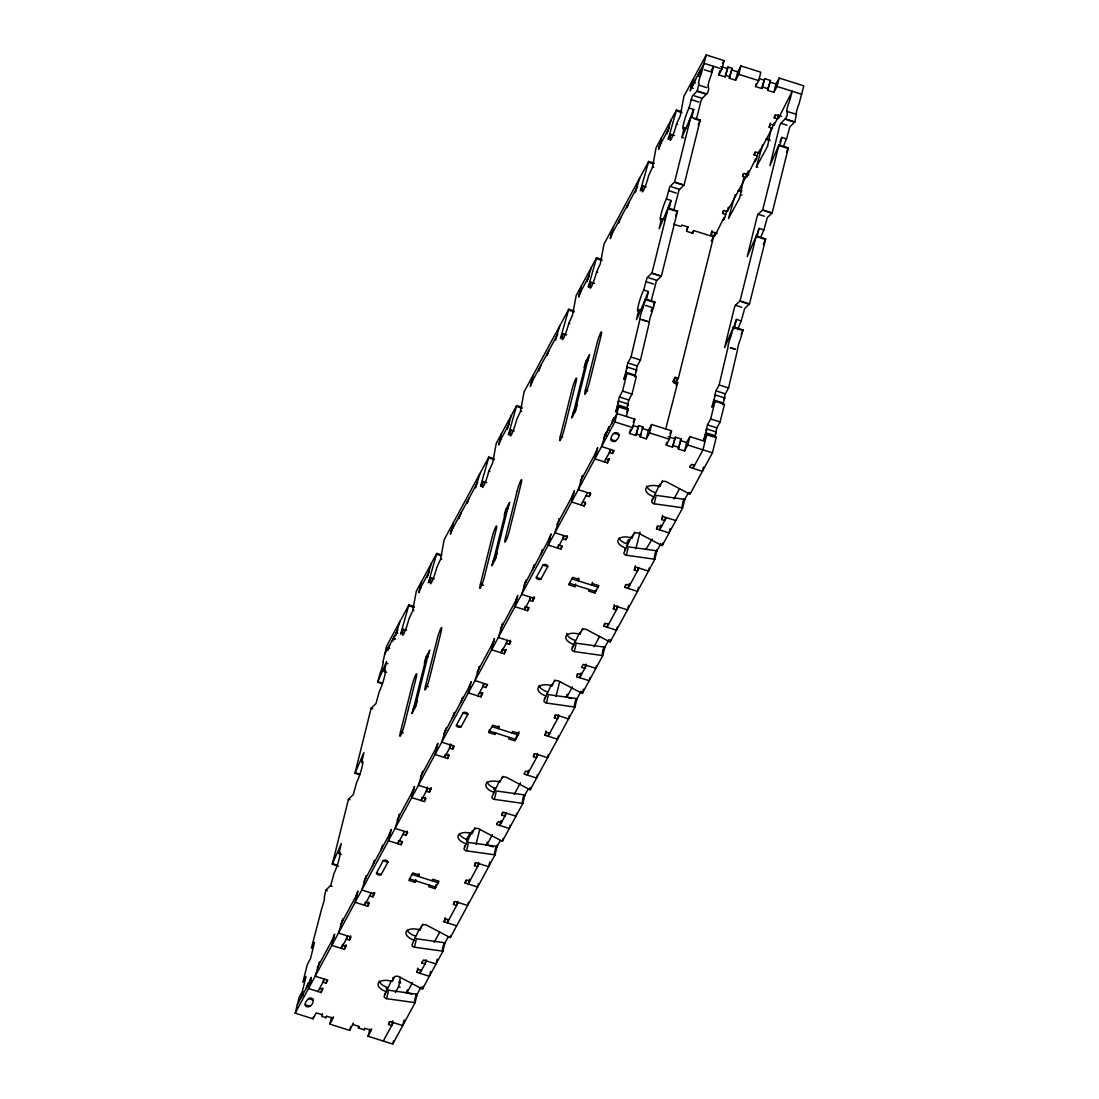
<?xml version="1.0" encoding="UTF-8"?>
<svg xmlns="http://www.w3.org/2000/svg" width="1099" height="1099" viewBox="0 0 1099 1099"><rect width="100%" height="100%" fill="white"/><g stroke="black" fill="none" stroke-linecap="round" stroke-linejoin="round"><path stroke-width="1.5" d="M406.479 630.318L403.333 629.315A11.622 1.278 -72.4 0 0 403.69 633.958A11.622 1.278 -72.4 0 0 408.924 618.971L412.674 610.797L416.342 591.138L436.756 553.401L441.949 555.05M434.297 578.857L431.151 577.854A11.622 1.278 -72.4 0 0 431.509 582.484A11.622 1.278 -72.4 0 0 436.756 567.51L440.507 559.336L444.175 539.678L488.849 457.06L494.042 458.695M514.222 431.055L511.076 430.052A11.622 1.278 -72.4 0 0 511.433 434.682A11.622 1.278 -72.4 0 0 516.667 419.708L520.418 411.521L524.086 391.876L568.76 309.245L573.953 310.893M646.226 186.899L643.08 185.91A11.622 1.278 -72.4 0 0 643.437 190.539A11.622 1.278 -72.4 0 0 648.685 175.552L652.435 167.378L656.103 147.719L676.503 109.982L681.696 111.631M735.162 194.921L728.458 218.591L739.723 197.765L743.735 178.038M771.251 128.253L767.555 146.304L756.291 167.13L762.527 145.041M673.769 210.143L679.045 190.058L684.059 185.003L700.242 120.011L690.804 117.03L681.833 137.705L684.141 127.621A11.622 1.278 -72.4 0 1 683.784 122.992A11.622 1.278 -72.4 0 1 689.032 108.018L692.274 96.066L697.288 91.025L698.882 83.455A6.635 0.728 -72.4 0 1 699.129 80.145A6.635 0.728 -72.4 0 1 701.505 72.891L706.259 54.95L724.09 60.596L722.002 69.003L718.801 74.911L725.093 76.903L727.991 67.025L732.236 68.372L729.338 78.249L735.629 80.241L738.83 74.334L740.918 65.926L760.81 72.218L758.708 80.625L755.508 86.546L761.813 88.538L764.698 78.647L770.468 80.474L767.569 90.365L773.875 92.357L777.062 86.436L779.164 78.043L803.809 85.846L799.055 103.787A6.635 0.728 -72.4 0 0 796.665 111.04A6.635 0.728 -72.4 0 0 796.418 114.351L794.824 121.907L789.81 126.962L786.568 138.9A11.622 1.278 -72.4 0 0 783.875 145.439M359.661 774.74L354.95 773.243L371.132 708.251L375.954 703.621L379.389 691.257A11.622 1.278 -72.4 0 0 384.623 676.27A11.622 1.278 -72.4 0 0 384.265 671.64L386.587 661.571L377.603 682.245L382.328 683.729M333.395 1016.822L333.052 1018.224L326.76 1016.232L325.963 1017.701L321.719 1016.355L322.515 1014.885L316.224 1012.893L313.023 1018.8L295.191 1013.154L299.148 997.288L302.349 991.367L306.072 976.393L302.884 982.3L307.294 964.592L310.481 958.685L314.561 942.338L311.36 948.258L322.199 906.799A6.635 0.728 -72.4 0 0 324.15 900.315A6.635 0.728 -72.4 0 0 324.205 897.814L325.812 890.245L330.813 885.19L334.055 873.252A11.622 1.278 -72.4 0 0 339.303 858.278A11.622 1.278 -72.4 0 0 338.945 853.635L341.267 843.565L332.283 864.24L338.574 866.232M332.283 864.24L348.465 799.248L353.287 794.618L356.722 782.254A11.622 1.278 -72.4 0 0 361.969 767.281A11.622 1.278 -72.4 0 0 361.612 762.637L363.92 752.568L354.95 773.243M377.603 682.245L380.268 672.712A6.635 0.728 -72.4 0 0 382.658 665.458A6.635 0.728 -72.4 0 0 382.905 662.148L386.587 646.171L408.924 604.862L414.117 606.511M301.016 997.851L303.31 992.095L302.61 994.897M389.829 644.728L387.535 650.484L388.235 647.682L389.802 648.176M305.948 988.743L308.242 982.987L307.541 985.789M394.733 639.068L393.154 638.56L392.453 641.363L394.761 635.607M309.011 983.069L311.305 977.313L308.517 988.523L321.1 992.507L323.051 988.152M399.912 621.539L395.516 635.703L396.217 632.9L397.797 633.395M318.861 964.84L319.562 962.037L315.179 976.2L327.763 980.184L326.156 983.152L323.01 982.149L323.367 980.748M332.324 939.961L334.618 934.205L331.829 945.415L344.413 949.399L346.364 945.044M421.563 581.508L418.76 592.718L421.068 586.962M313.023 1018.8L313.545 1016.699M321.1 992.507L322.144 988.303M326.156 983.152L326.856 980.349M427.854 574.392L427.154 577.195L431.55 563.031M342.174 921.731L342.874 918.929L338.478 933.092L351.076 937.076L349.468 940.043L346.322 939.041L347.023 936.238M321.719 1016.355L322.419 1013.566M342.064 945.195L341.267 948.396L347.93 936.087M343.204 944.041L342.861 945.442L346.006 946.445M355.623 896.853L357.931 891.097L355.128 902.306L367.725 906.29L369.319 903.337L366.173 902.334M325.963 1017.701L326.307 1016.3M344.413 949.399L345.457 945.195M400.476 732.058L412.111 685.364A8.297 0.907 -72.4 0 1 415.848 674.662A8.297 0.907 -72.4 0 1 416.109 677.973L404.473 724.667A8.297 0.907 -72.4 0 1 400.737 735.368A8.297 0.907 -72.4 0 1 400.476 732.058L403.306 732.951M453.186 523L450.398 534.21L452.692 528.454M349.468 940.043L350.512 935.84M365.486 878.623L366.187 875.821L361.791 889.984L374.374 893.968L374.732 892.567M353.274 1023.114L349.729 1030.436L329.851 1024.131L331.555 1017.303M372.273 866.067L374.58 860.297L373.88 863.1M459.492 515.884L458.791 518.687L461.085 512.931M365.376 902.087L364.566 905.288L371.228 892.979M412.633 712.083L426.591 656.062M415.037 707.66L428.981 651.625M380.542 850.791L382.837 845.035L382.136 847.837M467.748 500.608L467.048 503.411L469.342 497.655M367.725 906.29L368.769 902.087M369.635 895.932L372.781 896.921L373.825 892.718M425.519 685.749L437.155 639.055A8.297 0.907 -72.4 0 1 440.891 628.353A8.297 0.907 -72.4 0 1 441.139 631.664L429.517 678.358A8.297 0.907 -72.4 0 1 425.78 689.046A8.297 0.907 -72.4 0 1 425.519 685.749L428.349 686.641M388.922 835.267L391.217 829.511L388.428 840.721L401.025 844.705L402.619 841.752L399.473 840.749M476.142 485.099L475.441 487.901L479.837 473.738M398.786 817.038L399.487 814.235L395.091 828.399L407.674 832.383L406.081 835.336L402.935 834.347M349.729 1030.436L350.732 1026.397M398.676 840.501L397.865 843.702L404.528 831.394M501.474 433.707L498.685 444.903L500.979 439.147M412.235 792.159L414.529 786.403L411.74 797.599L424.324 801.597L425.931 798.63L422.785 797.64M401.025 844.705L401.712 841.903M406.081 835.336L407.125 831.132M507.779 426.591L507.079 429.393L511.461 415.23M371.627 1028.925L371.283 1030.326L364.992 1028.334L364.195 1029.818L358.425 1027.991L358.769 1026.59M422.098 773.93L422.785 771.127L418.403 785.29L430.987 789.274L431.33 787.873M421.975 797.393L421.178 800.594L427.841 788.271M364.195 1029.818L364.538 1028.417M435.547 749.051L437.842 743.295L435.053 754.491L447.636 758.489L449.23 755.521L446.084 754.532M427.291 787.035L426.247 791.239L429.393 792.228L430.987 789.274M424.324 801.597L425.368 797.393M480.4 584.256L492.022 537.562A8.297 0.907 -72.4 0 1 495.773 526.861A8.297 0.907 -72.4 0 1 496.02 530.171L484.398 576.865A8.297 0.907 -72.4 0 1 480.648 587.553A8.297 0.907 -72.4 0 1 480.4 584.256L483.546 585.245M386.244 988.399A3.324 1.635 14 0 0 388.661 990.254L416.233 994.114A3.338 1.649 14 0 1 417.167 994.334L415.065 1002.741L392.741 1044.05L368.083 1036.247L369.841 1029.186M429.393 792.228L430.437 788.024M533.111 375.199L530.322 386.395L532.617 380.639M445.397 730.821L446.098 728.019L441.716 742.182L454.299 746.166L452.706 749.12L449.546 748.131L450.604 743.927M452.197 718.251L454.491 712.495L453.791 715.298M539.403 368.083L538.716 370.885L541.01 365.129M384.568 994.787L384.911 993.386M492.558 564.282L506.502 508.26M445.287 754.285L444.491 757.486L451.153 745.163M415.065 1002.741A3.338 1.649 14 0 0 414.144 1002.522L386.573 998.661A3.324 1.635 14 0 1 384.224 996.189L391.395 980.651M494.948 559.844L508.906 503.823M418.98 873.623L418.293 876.425L419.09 874.955L412.798 872.963L408.801 880.34L415.092 882.346L415.793 879.543M386.573 998.661L388.304 991.655M460.454 702.975L462.748 697.219L462.047 700.022M547.659 352.806L546.972 355.609L549.266 349.853M386.614 991.751A11.622 5.742 14 0 1 378.399 983.083A11.622 5.742 14 0 1 392.206 981.407L393.263 977.203M447.636 758.489L448.68 754.285M452.706 749.12L453.392 746.317M468.847 687.466L471.141 681.71L468.353 692.906L480.936 696.89L482.887 692.535M556.053 337.283L555.366 340.086L559.748 325.922M392.865 1020.82L391.684 1025.546L388.538 1024.543L389.238 1021.74M400.75 982.959L399.184 982.465L400.462 977.327M395.393 992.507L398.58 986.586L399.981 980.981L399.184 982.465M478.697 669.236L479.398 666.434L475.015 680.597L487.599 684.581L485.992 687.534L482.846 686.545L483.546 683.743M414.9 938.01A3.324 1.635 14 0 0 416.48 938.793L444.051 942.654A3.338 1.649 14 0 1 444.985 942.873L442.897 951.281A3.338 1.649 14 0 0 441.963 951.047L414.392 947.201A3.324 1.635 14 0 1 412.043 944.728L419.214 929.191M414.392 947.201L416.136 940.194M414.447 940.291A11.622 5.742 14 0 1 406.232 931.622A11.622 5.742 14 0 1 420.038 929.946L420.738 927.144M492.16 644.357L494.454 638.588L491.665 649.797L504.249 653.781L506.199 649.427M581.398 285.891L578.596 297.101L580.904 291.345M392.741 1044.05L393.524 1040.877M420.038 929.946L422.785 924.108M411.685 994.238L406.96 992.754L407.66 989.952L406.067 992.905M480.936 696.89L481.98 692.7M429.53 885.176L428.72 886.659L435.012 888.651L436.069 884.448M587.69 278.775L586.99 281.578L591.386 267.414M485.992 687.534L486.692 684.732M502.009 626.128L502.71 623.325L498.314 637.489L510.911 641.473L509.304 644.426L506.158 643.423L506.859 640.621M404.116 1019.968L402.729 1025.573L390.145 1021.589L388.538 1024.543M430.561 971.502L429.366 976.31L416.782 972.313L417.826 968.123M426.027 959.757L424.983 963.96L421.837 962.958L422.195 961.556M420.725 970.115L419.928 973.316L426.591 960.993M501.9 649.591L501.103 652.792L507.765 640.47M414.488 1001.12L416.233 994.114M503.054 648.437L502.696 649.839L505.842 650.828M515.458 601.235L517.766 595.479L514.964 606.689L527.561 610.673L529.155 607.72L526.009 606.717M504.249 653.781L505.293 649.578M392.206 981.407L394.61 976.97A3.324 1.635 14 0 1 398.552 976.489L421.618 988.674A3.324 1.635 14 0 0 422.497 989.018L423.184 986.215M560.311 436.44L571.947 389.747A8.297 0.907 -72.4 0 1 575.684 379.059A8.297 0.907 -72.4 0 1 575.945 382.37L564.309 429.05A8.297 0.907 -72.4 0 1 560.572 439.751A8.297 0.907 -72.4 0 1 560.311 436.44L562.674 437.196M613.022 227.397L610.233 238.593L612.528 232.837M509.304 644.426L510.348 640.222M525.322 583.006L526.023 580.217L521.627 594.367L534.21 598.364L534.567 596.963M495.814 733.06L495.003 734.53L488.712 732.538L489.412 729.736M456.676 925.811L444.078 921.814L445.136 917.624M532.108 570.45L534.416 564.694L533.716 567.496M619.328 220.281L618.627 223.07L620.921 217.314M464.492 846.972L464.836 845.571M437.223 959.18L436.028 963.988L423.445 960.004L421.837 962.958M525.212 606.483L524.415 609.684L531.064 597.361M572.469 416.48L586.426 360.445M466.58 841.312A3.324 1.635 14 0 0 468.572 842.452L496.144 846.312A3.338 1.649 14 0 1 497.078 846.532L494.99 854.94A3.338 1.649 14 0 0 494.055 854.706L466.484 850.86A3.324 1.635 14 0 1 464.135 848.373L472.433 830.775M448.021 919.616L447.224 922.817L458.214 902.499M574.873 412.043L588.83 356.021M466.484 850.86L468.229 843.853M540.378 555.174L542.672 549.418L541.972 552.22M627.584 205.005L626.883 207.807L629.178 202.051M442.306 949.646L444.051 942.654M457.665 901.249L456.621 905.452L453.475 904.45L454.175 901.647M529.993 598.213L529.471 600.315L532.617 601.318L534.21 598.364M466.539 843.95A11.622 5.742 14 0 1 458.324 835.281A11.622 5.742 14 0 1 472.13 833.591L472.831 830.803M498.905 725.821L498.204 728.623L499.001 727.14L492.709 725.148L488.712 732.538M527.561 610.673L528.248 607.871M472.13 833.591L474.878 827.767M532.617 601.318L533.661 597.114M585.355 390.131L596.991 343.438A8.297 0.907 -72.4 0 1 600.727 332.736A8.297 0.907 -72.4 0 1 600.974 336.047L589.352 382.74A8.297 0.907 -72.4 0 1 585.616 393.442A8.297 0.907 -72.4 0 1 585.355 390.131L587.718 390.873M548.758 539.65L551.066 533.894L548.264 545.104L560.861 549.088L562.454 546.134L559.309 545.131M635.978 189.481L635.277 192.284L639.673 178.12M422.428 925.509A3.324 1.635 14 0 1 426.385 925.028L449.45 937.213A3.324 1.635 14 0 0 450.315 937.557L450.837 935.455M478.45 883.802L477.653 887.003L465.056 883.019L465.756 880.217M476.046 844.348L479.768 829.374M469.41 879.214L468.215 884.022L479.191 863.69M558.622 521.421L559.322 518.632L554.926 532.781L567.51 536.779L565.916 539.733L562.77 538.73L563.471 535.927M478.642 862.454L477.598 866.644L474.452 865.655L475.153 862.852M493.987 789.123A3.324 1.635 14 0 0 496.405 790.992L523.976 794.838A3.338 1.649 14 0 1 524.91 795.072L522.822 803.465A3.338 1.649 14 0 0 521.888 803.245L494.316 799.385A3.324 1.635 14 0 1 491.967 796.912L499.509 780.688M468.449 902.279L467.652 905.48L455.068 901.496L453.475 904.45M494.316 799.385L496.061 792.393M558.512 544.898L557.715 548.099L564.364 535.776M572.071 496.542L574.365 490.786L571.576 501.996L584.16 505.98L585.767 503.026L582.621 502.023M661.31 138.089L658.521 149.299L660.815 143.543M494.358 792.475A11.622 5.742 14 0 1 486.143 783.821A11.622 5.742 14 0 1 499.949 782.131L502.696 776.306M493.176 846.931L486.884 844.939L487.585 842.136L485.978 845.104M560.861 549.088L561.548 546.285M516.118 737.759L517.313 732.964M565.916 539.733L566.96 535.529M667.615 130.973L666.914 133.776L671.297 119.612M581.934 478.312L582.621 475.51L578.239 489.673L590.822 493.657L589.229 496.624L586.083 495.622M518.907 731.728L518.11 734.929L491.885 726.618M510.073 825.294L509.277 828.495L496.693 824.511L497.05 823.11M489.838 861.877L488.643 866.685L476.046 862.701L474.452 865.655M505.609 813.342L504.908 816.145L501.762 815.156L502.449 812.353M501.034 820.706L499.839 825.514L506.502 813.191M501.79 821.159L501.446 822.56L498.3 821.557L496.693 824.511M494.399 853.305L496.144 846.312M497.023 845.131L496.322 847.933L500.279 840.611M595.383 453.434L597.677 447.678L594.889 458.887L607.472 462.871L609.423 458.517M584.16 505.98L585.217 501.776M474.521 829.168A3.324 1.635 14 0 1 478.477 828.687L501.542 840.859A3.324 1.635 14 0 0 502.408 841.216L503.108 838.413M606.813 435.699L605.233 435.204L605.934 432.402L601.551 446.565L614.135 450.549L612.541 453.516L609.396 452.513L610.082 449.711M692.947 79.581L690.158 90.791L692.452 85.035M589.229 496.624L590.273 492.421M606.703 432.498L608.997 426.742L608.297 429.544M695.516 79.362L693.222 85.118L693.922 82.329L695.488 82.823M651.116 301.153L656.391 281.056L661.392 276L677.575 211.008L668.137 208.027L651.954 273.019L647.132 277.635L643.698 290.012A11.622 1.278 -72.4 0 0 638.464 304.986A11.622 1.278 -72.4 0 0 638.821 309.616L636.5 319.699L645.484 299.024L654.922 302.005L652.257 311.553A6.635 0.728 -72.4 0 0 650.1 317.927A6.635 0.728 -72.4 0 0 649.399 322.103L640.47 360.019L637.269 365.94L635.881 371.544L636.678 370.061L627.241 367.066L626.444 368.55L627.831 362.945L631.032 357.038L639.961 319.108A6.635 0.728 -72.4 0 1 640.662 314.932A6.635 0.728 -72.4 0 1 642.819 308.558L645.484 299.024M690.804 117.03L674.621 182.022L669.799 186.638L666.365 199.015A11.622 1.278 -72.4 0 0 661.131 213.989A11.622 1.278 -72.4 0 0 661.474 218.619L659.166 228.702L668.137 208.027M611.635 423.376L613.929 417.62L615.509 418.128M699.72 76.504L698.153 76.01L698.84 73.207M613.228 420.422L613.929 417.62M698.153 76.01L700.448 70.254M617.02 406.369L626.457 409.364L628.202 404.102L618.764 401.108L615.619 411.974L618.819 406.053L628.257 409.048L626.403 416.521M628.202 404.102L627.405 405.586L628.793 399.981L631.994 394.06L636.403 376.366L626.966 373.372L622.556 391.079L619.355 396.986L617.954 402.591L618.764 401.108M544.403 699.17L544.747 697.769M626.966 373.372L623.765 379.292L627.241 367.066M516.64 813.384L515.939 816.186L503.356 812.202L501.762 815.156M546.904 693.854A3.324 1.635 14 0 0 548.497 694.637L576.068 698.497A3.338 1.649 14 0 1 577.002 698.717L574.914 707.124A3.338 1.649 14 0 0 573.98 706.904L546.409 703.044A3.324 1.635 14 0 1 544.06 700.571L551.231 685.034M528.344 770.207L527.149 775.015L538.139 754.683M295.191 1013.154L614.863 421.934L618.819 406.053M578.816 578.019L578.129 580.822L578.926 579.338L572.634 577.346L568.636 584.737L574.928 586.729L575.629 583.926M646.391 299.67L648.424 291.51L643.698 290.012M669.044 208.673L671.077 200.499L666.365 199.015M691.711 117.675L693.744 109.502L689.032 108.018M546.409 703.044L548.154 696.038M522.231 801.844L523.976 794.838M537.59 753.447L536.532 757.637L533.386 756.648L534.087 753.845M607.472 462.871L608.516 458.668M546.45 696.134A11.622 5.742 14 0 1 538.235 687.479A11.622 5.742 14 0 1 552.041 685.79L552.577 683.688M552.041 685.79L554.789 679.951M612.541 453.516L613.228 450.714M574.914 707.124L530.24 789.755A3.324 1.635 14 0 1 529.375 789.398L529.718 787.997M696.436 119.145L700.558 102.592C701.272 96.025 710.655 94.267 708.319 86.45A6.635 0.728 -72.4 0 1 708.567 83.126A6.635 0.728 -72.4 0 1 710.943 75.872L713.608 66.338L711.369 70.487M530.24 789.755L530.762 787.653M558.361 736L557.564 739.201L544.98 735.217L546.024 731.014M634.604 376.669L636.678 370.061M555.957 696.546L559.693 681.572M537.384 774.795L536.587 777.996L524.003 774.012L525.597 771.058L528.743 772.048M548.923 733.006L548.126 736.206L559.116 715.889M558.567 714.638L557.523 718.842L554.377 717.853L555.064 715.051M572.236 647.709L572.579 646.308M574.337 642.05A3.324 1.635 14 0 0 576.316 643.176L603.887 647.036A3.338 1.649 14 0 1 604.821 647.256L602.733 655.663A3.338 1.649 14 0 0 601.799 655.444L574.227 651.583A3.324 1.635 14 0 1 571.878 649.111L579.434 632.887M548.374 754.477L547.577 757.678L534.993 753.694L533.386 756.648M574.227 651.583L575.972 644.577M592.457 582.333L591.757 585.135L592.553 583.651L598.845 585.657L594.861 593.034L588.556 591.042L589.366 589.572M705.063 441.427L689.856 436.619L687.754 445.026L684.567 450.933L678.275 448.942L681.16 439.051L675.39 437.223L672.506 447.114L666.214 445.122L669.401 439.202L671.503 430.808L651.625 424.502L649.523 432.91L646.322 438.817L640.03 436.825L642.929 426.948L638.684 425.601L635.799 435.479L629.507 433.487L630.551 429.297M718.801 74.911L719.859 70.707M574.282 644.673A11.622 5.742 14 0 1 566.067 636.019A11.622 5.742 14 0 1 579.874 634.329L580.396 632.227M579.874 634.329L582.621 628.491M629.507 433.487L632.694 427.58L634.796 419.172L616.965 413.526L603.639 438.158M571.521 698.634L566.809 697.137L567.496 694.334L565.903 697.288M594.861 593.034L595.548 590.245M635.799 435.479L638.684 425.601M687.837 226.545L686.641 231.34L692.933 233.331L693.62 230.529L713.553 236.848L678.317 378.317L675.926 382.754L672.78 381.751L675.171 377.328L678.317 378.317M725.093 76.903L727.991 67.025M589.998 677.492L589.201 680.693L576.618 676.709L577.318 673.907M569.351 715.683L568.554 718.883L555.97 714.886L554.377 717.853M580.959 672.904L579.764 677.698L586.426 665.39M640.03 436.825L640.731 434.023M729.338 78.249L731.082 71.243M574.324 705.503L576.068 698.497M585.863 664.139L584.819 668.343L581.673 667.34L583.281 664.387L595.864 668.371L596.565 665.582M602.733 655.663L582.333 693.4A3.324 1.635 14 0 1 581.467 693.057L581.811 691.656M582.333 693.4L582.676 691.999M583.019 690.612L583.377 689.21M646.322 438.817L648.424 430.423L651.625 424.502M735.629 80.241L737.731 71.833L740.918 65.926M617.308 626.993L616.512 630.194L603.914 626.21L604.615 623.408M624.672 549.967L625.015 548.566M626.43 545.695A3.324 1.635 14 0 0 628.408 546.835L655.979 550.695A3.338 1.649 14 0 1 656.914 550.915L654.825 559.322A3.338 1.649 14 0 0 653.891 559.103L626.32 555.242A3.324 1.635 14 0 1 623.971 552.77L631.527 536.546M607.871 623.998L607.06 627.199L618.05 606.882M626.32 555.242L628.065 548.236M617.501 605.631L616.457 609.835L613.311 608.846L614.355 604.642M602.142 654.042L603.887 647.036M626.375 548.332A11.622 5.742 14 0 1 618.16 539.678A11.622 5.742 14 0 1 631.966 537.988L632.667 535.186M631.966 537.988L634.714 532.15M675.171 377.328L673.783 382.919L676.929 383.922M714.79 233.057L714.089 235.859L710.943 234.87L711.987 230.666M582.278 629.892A3.324 1.635 14 0 1 586.22 629.411L609.286 641.596A3.324 1.635 14 0 0 610.151 641.94L610.673 639.838M638.533 587.196L637.489 591.399L624.905 587.416L625.592 584.613M675.926 382.754L676.75 379.43M635.881 548.744L640.016 532.095M665.609 429.366L677.726 382.438L676.132 385.406M715.779 232.507L714.982 235.708L724.076 217.382L723.376 220.185L724.983 217.231L726.576 210.829M629.246 583.596L628.051 588.405L639.027 568.087M725.67 214.429L722.524 213.44L723.224 210.637M638.134 568.238L637.434 571.04L634.288 570.038L635.332 565.834M652.147 499.908L652.504 498.506M666.214 445.122L666.901 442.32M755.508 86.546L756.208 83.744M654.647 494.591A3.324 1.635 14 0 0 656.24 495.374L683.812 499.234A3.338 1.649 14 0 1 684.746 499.454L682.658 507.862A3.338 1.649 14 0 0 681.723 507.642L654.152 503.782A3.324 1.635 14 0 1 651.803 501.309L659.345 485.085M628.546 605.673L627.488 609.876L614.904 605.879L613.311 608.846M654.152 503.782L655.897 496.775M722.524 213.44L724.131 210.472L727.277 211.475L728.321 207.271M654.193 496.872A11.622 5.742 14 0 1 645.978 488.203A11.622 5.742 14 0 1 659.798 486.527L660.485 483.725M659.798 486.527L662.532 480.689M672.506 447.114L675.39 437.223M761.813 88.538L764.698 78.647M746.771 173.147L745.726 177.351L742.581 176.362L743.267 173.56M670.17 528.688L669.112 532.891L656.529 528.907L657.229 526.105M678.275 448.942L681.16 439.051M767.569 90.365L770.468 80.474M649.275 567.867L648.479 571.068L635.881 567.084L634.288 570.038M748.213 170.798L746.619 177.2L755.714 158.874L755.013 161.677L756.607 158.723L758.2 152.321M665.444 517.739L664.744 520.541L661.598 519.539L662.642 515.335M660.87 525.102L659.675 529.897L666.337 517.588M661.625 525.542L661.282 526.943L658.136 525.94L656.529 528.907M757.307 155.921L754.161 154.932L754.862 152.129M654.235 557.701L655.979 550.695M656.158 552.316L656.859 549.514M684.567 450.933L686.655 442.526L689.856 436.619M754.161 154.932L755.755 151.978L758.901 152.967L759.601 150.165M773.875 92.357L775.963 83.95L779.164 78.043M634.37 533.551A3.324 1.635 14 0 1 638.313 533.07L661.378 545.255A3.324 1.635 14 0 0 662.244 545.599L662.944 542.796M773.339 124.008L772.295 128.212L769.149 127.209L770.193 123.006M778.408 114.653L777.35 118.843L774.204 117.854L774.905 115.052M769.149 127.209L770.742 124.256L773.888 125.259L774.589 122.456M703.47 467.102L702.412 471.306L689.829 467.322L690.186 465.921M779.054 115.491L778.257 118.692L792.269 91.258L789.618 100.792A6.635 0.728 -72.4 0 0 787.227 108.045A6.635 0.728 -72.4 0 0 786.98 111.356C789.219 119.09 779.947 120.945 779.218 127.511L769.932 165.606L778.903 144.931L788.34 147.925L772.157 212.918L767.336 217.533L763.901 229.911A11.622 1.278 -72.4 0 0 761.209 236.436M682.067 506.241L683.812 499.234M693.771 465.111L692.974 468.311L702.962 449.834L706.918 433.968L716.356 436.949L712.413 452.829L690.076 494.138A3.324 1.635 14 0 1 689.21 493.794L666.131 481.609A3.324 1.635 14 0 0 662.189 482.09M689.21 493.794L689.554 492.393M714.556 437.265L716.301 432.003L706.863 429.022L703.731 439.875L706.918 433.968M716.301 432.003L715.504 433.487L716.891 427.882L720.092 421.975L724.502 404.267L715.064 401.286L710.655 418.98L707.454 424.887L706.066 430.492L706.863 429.022M722.702 404.583L724.777 397.962L715.339 394.981L711.864 407.193L715.064 401.286M724.777 397.962L723.98 399.445L725.367 393.84L728.568 387.933L737.498 350.004A6.635 0.728 -72.4 0 1 738.198 345.828A6.635 0.728 -72.4 0 1 740.355 339.454L743.02 329.92L733.582 326.925L730.917 336.459A6.635 0.728 -72.4 0 0 728.761 342.847A6.635 0.728 -72.4 0 0 728.06 347.023L719.131 384.938L715.93 390.846L714.542 396.451L715.339 394.981M733.582 326.925L724.598 347.6L734.407 307.734L735.396 305.234L740.053 300.92L756.249 235.928L765.687 238.923L749.491 303.915L744.669 308.531L741.234 320.908A11.622 1.278 -72.4 0 0 737.8 329.673M756.249 235.928L747.265 256.603L757.074 216.737L758.049 214.236L762.72 209.923L778.903 144.931M734.242 328.574L736.522 319.411L741.234 320.908M756.895 237.576L759.189 228.413L763.901 229.911M779.754 145.81L781.842 137.416L786.568 138.9M408.924 604.862L400.613 634.109L403.333 629.315M436.756 553.401L428.431 582.649L431.151 577.854M488.849 457.06L480.524 486.308L483.244 481.513L486.788 482.64M521.86 407.234L516.667 405.6L508.356 434.833L511.076 430.052M568.76 309.245L560.449 338.492L563.169 333.711L566.699 334.824M601.785 259.433L596.592 257.784L588.267 287.031L590.987 282.251L594.532 283.363M654.345 163.243L648.685 161.443L640.36 190.69L643.08 185.91M676.503 109.982L668.192 139.23L670.912 134.435L674.456 135.562M698.195 124.791L700.242 120.011M675.528 215.789L677.575 211.008M650.993 311.209L652.559 307.5M653.617 305.027L654.922 302.005M786.513 152.17L788.34 147.925M763.324 244.404L765.687 238.923M741.193 334.165L743.02 329.92M516.667 405.6L496.267 443.337L492.599 462.995L488.849 471.169A11.622 1.278 -72.4 0 1 483.601 486.143A11.622 1.278 -72.4 0 1 483.244 481.513M596.592 257.784L576.178 295.535L572.51 315.179L568.76 323.367A11.622 1.278 -72.4 0 1 563.526 338.341A11.622 1.278 -72.4 0 1 563.169 333.711M648.685 161.443L604.01 244.06L600.342 263.719L596.592 271.906A11.622 1.278 -72.4 0 1 591.344 286.88A11.622 1.278 -72.4 0 1 590.987 282.251M706.259 54.95L683.935 96.259L680.254 115.917L676.503 124.091A11.622 1.278 -72.4 0 1 671.269 139.078A11.622 1.278 -72.4 0 1 670.912 134.435M384.499 654.578L397.824 629.947M419.461 589.916L429.448 571.439M451.098 531.408L477.735 482.131M499.386 442.1L509.373 423.637M531.009 383.606L557.66 334.33M579.297 294.298L589.284 275.822M610.934 235.79L637.571 186.528M659.221 146.497L669.209 128.02M690.859 87.989L704.171 63.357L722.002 69.003M722.496 63.55L724.09 60.596M732.236 68.372L731.439 69.841L737.731 71.833M425.189 661.667L424.393 663.137L425.794 657.545L429.791 650.155L427.593 657.229M505.114 513.865L504.317 515.335L505.705 509.73L509.702 502.339L507.504 509.428M585.025 366.049L584.228 367.533L585.63 361.928L589.627 354.537L587.429 361.612M414.035 706.492L411.837 713.567L415.834 706.176L417.222 700.571L416.425 702.055M493.946 558.677L491.761 565.765L495.745 558.374L497.146 552.77L496.35 554.253M573.87 410.875L571.672 417.95L575.67 410.573L577.071 404.968L576.261 406.438M686.559 230.034L688.153 227.067L681.861 225.075L681.064 226.559L673.495 224.155M692.027 233.496L693.62 230.529M710.943 234.87L712.537 231.903L717.262 233.4M742.581 176.362L744.174 173.408L748.886 174.892M774.204 117.854L775.812 114.9L780.524 116.398M297.293 1004.747L310.605 980.116M317.268 967.793L333.917 937.007M340.58 924.685L357.23 893.899M363.893 881.577L390.53 832.314M397.179 819.991L413.828 789.206M420.491 776.883L437.141 746.097M443.804 733.775L470.441 684.512M477.103 672.19L493.753 641.39M500.416 629.081L517.066 598.282M523.728 585.973L550.365 536.697M557.028 524.388L573.678 493.588M580.327 481.28L596.977 450.48M711.314 240.983L714.089 235.859M727.277 211.475L745.726 177.351M758.901 152.967L772.295 128.212M773.888 125.259L777.35 118.843M308.572 998.634C298.887 1007.604 312.597 1010.792 313.297 1000.131A2.486 1.236 14 0 0 311.525 998.277A2.486 1.236 14 0 0 308.572 998.634L313.297 1000.131M376.504 873.004L383.166 860.682A2.486 1.236 14 0 1 386.12 860.325A2.486 1.236 14 0 1 387.878 862.179L381.216 874.502A2.486 1.236 14 0 1 378.262 874.859A2.486 1.236 14 0 1 376.504 873.004L381.216 874.502M456.415 725.203L463.077 712.88A2.486 1.236 14 0 1 466.045 712.523A2.486 1.236 14 0 1 467.803 714.377L461.14 726.686A2.486 1.236 14 0 1 458.187 727.057A2.486 1.236 14 0 1 456.415 725.203L461.14 726.686M536.339 577.387L543.002 565.078A2.486 1.236 14 0 1 545.956 564.707A2.486 1.236 14 0 1 547.714 566.576L541.065 578.885A2.486 1.236 14 0 1 538.098 579.242A2.486 1.236 14 0 1 536.339 577.387L541.065 578.885M610.934 439.435C611.621 428.789 625.331 431.962 615.646 440.933A2.486 1.236 14 0 1 612.692 441.29A2.486 1.236 14 0 1 610.934 439.435L615.646 440.933M626.664 412.001L628.257 409.048M317.954 991.518L324.617 979.195M477.79 695.901L484.453 683.578M581.014 504.991L587.677 492.668M604.326 461.868L610.989 449.56M372.781 896.921L374.374 893.968M633.189 422.126L634.796 419.172M642.929 426.948L642.132 428.431L648.424 430.423M329.851 1024.131L333.052 1018.224M415.092 882.346L415.889 880.862M574.928 586.729L575.725 585.245M669.895 433.762L671.503 430.808M431.921 880.752L432.718 879.269L439.009 881.261L435.012 888.651M509.441 737.374L508.645 738.858L514.936 740.85L518.934 733.459L512.642 731.467L511.846 732.937M358.425 1027.991L359.222 1026.507L352.93 1024.515M466.237 839.979L468.174 836.366M468.627 835.542L470.221 832.589M626.718 543.167L628.669 539.554M368.083 1036.247L371.283 1030.326M416.782 972.313L418.376 969.359L421.521 970.362M444.078 921.814L445.686 918.86L448.832 919.863M465.056 883.019L466.663 880.065L469.809 881.055M544.98 735.217L546.574 732.264L549.72 733.253M576.618 676.709L578.211 673.756L581.357 674.745M603.914 626.21L605.522 623.257L608.667 624.246M624.905 587.416L626.499 584.448L629.645 585.451M661.598 519.539L663.192 516.585L675.775 520.569M689.829 467.322L691.436 464.355L694.582 465.358M645.814 549.486L652.257 539.087M406.96 992.754L412.51 982.506M434.229 942.324L439.779 932.076M486.884 844.939L492.421 834.704M514.153 794.508L520.486 782.804M566.809 697.137L572.345 686.889M594.064 646.707L599.614 636.458M673.989 498.905L679.525 488.657M383.29 1041.055L393.291 1022.578M415.614 997.191L421.151 986.957M443.46 945.703L448.419 936.527M523.385 797.888L528.344 788.725M575.409 701.657L580.986 691.34M602.54 651.501L609.052 639.453M655.334 553.855L660.911 543.538M682.63 503.356L688.18 493.108M422.497 989.018L442.897 951.281M450.315 937.557L494.99 854.94M502.408 841.216L522.822 803.465M610.151 641.94L654.825 559.322M662.244 545.599L682.658 507.862M720.903 66.503L727.195 68.509M759.175 78.633L763.901 80.131M769.671 81.958L775.963 83.95M738.83 74.334L758.708 80.625M777.062 86.436L801.707 94.253M725.903 75.433L730.134 76.779M762.61 87.055L768.38 88.882M704.28 69.759L712.138 72.246M699.747 73.056L701.313 73.551M786.76 111.356L796.528 114.351M698.758 85.104L706.616 87.604M691.752 87.838L693.332 88.332M779.85 115.738L781.43 116.233M697.288 91.025L706.726 94.006M785.387 118.926L794.824 121.907M697.082 91.327L704.954 93.813M786.76 119.722L794.618 122.223M694.183 95.833L702.055 98.319M780.716 123.239L787.008 125.231M691.12 99.611L698.991 102.097M766.965 138.639L769.808 139.532M676.27 110.848L681.943 112.634M765.797 139.202L770.042 140.548M693.689 118.555L699.981 120.56M780.221 145.961L786.513 147.967M676.503 124.091L677.685 124.462M684.141 127.621L686.504 128.363M682.149 137.348L683.729 137.842M756.607 166.773L757.788 167.158M739.146 190.1L741.976 190.992M648.451 162.309L653.177 163.806M737.965 190.663L741.276 191.707M652.572 166.842L653.754 167.213M740.671 194.743L741.852 195.127M674.621 182.022L684.059 185.003M762.72 209.923L772.157 212.918M674.415 182.324L682.287 184.811M764.093 210.72L771.965 213.22M671.53 186.83L679.388 189.316M758.049 214.236L764.341 216.228M668.453 190.608L676.325 193.094M641.761 189.385L642.942 189.756M669.456 209.057L677.327 211.558M755.988 236.464L763.846 238.964M661.474 218.619L664.62 219.621M651.954 273.019L661.392 276M740.053 300.92L749.491 303.915M651.762 273.321L659.62 275.808M741.427 301.73L749.298 304.217M596.359 258.65L602.018 260.449M648.863 277.827L656.735 280.314M735.396 305.234L741.688 307.225M645.8 281.605L653.658 284.091M596.592 271.906L597.76 272.277M646.789 300.054L654.661 302.555M733.321 327.461L741.193 329.961M588.597 286.688L589.778 287.059M645.58 305.426L653.452 307.926M638.821 309.616L641.17 310.371M642.654 319.878L647.38 321.361M730.753 347.779L735.478 349.276M639.961 319.108L649.399 322.103M730.423 347.765L735.135 349.262M568.526 310.11L574.2 311.91M568.76 323.367L569.941 323.738M631.032 357.038L640.47 360.019M719.131 384.938L728.568 387.933M627.831 362.945L637.269 365.94M715.93 390.846L725.367 393.84M625.963 372.204L635.401 375.199M714.062 400.105L723.499 403.099M713.265 401.588L714.831 402.083M622.556 391.079L631.994 394.06M710.655 418.98L720.092 421.975M619.355 396.986L628.793 399.981M707.454 424.887L716.891 427.882M617.817 404.885L627.254 407.88M705.915 432.8L715.353 435.781M705.118 434.27L712.99 436.77M633.161 425.588L637.887 427.085M668.302 436.715L674.594 438.707M680.363 440.534L686.655 442.526M612.335 420.587L613.901 421.082M614.863 421.934L632.694 427.58M649.523 432.91L669.401 439.202M687.754 445.026L712.413 452.829M636.596 434.009L640.841 435.355M673.302 445.631L679.072 447.458M607.404 429.695L608.97 430.19M614.259 433.281L618.984 434.778M516.434 406.451L522.107 408.251M604.34 435.355L605.906 435.863M520.569 410.999L521.737 411.369M605.92 458.915L609.066 459.918M488.615 457.926L494.275 459.712M488.849 471.169L490.017 471.54M480.854 485.95L482.035 486.321M543.002 565.078L547.714 566.576M571.81 578.816L598.035 587.127M569.406 583.253L595.631 591.55M436.523 554.267L441.235 555.751M440.644 558.8L441.825 559.171M408.691 605.728L414.364 607.513M412.812 610.261L413.993 610.632M394.06 638.409L395.626 638.904M386.367 663.233L387.933 663.741M479.384 692.947L482.53 693.936M384.265 671.64L386.628 672.396M377.864 681.696L382.589 683.193M463.077 712.88L467.803 714.377M489.495 731.055L515.706 739.366M371.132 708.251L372.712 708.745M355.211 772.693L359.923 774.191M348.465 799.248L350.045 799.742M383.166 860.682L387.878 862.179M411.974 874.433L438.185 882.731M338.945 853.635L341.308 854.39M409.57 878.857L435.795 887.168M332.544 863.704L337.256 865.188M330.469 885.931L332.049 886.426M325.812 890.245L327.378 890.74M398.58 986.586L400.16 987.094M309.712 980.267L311.278 980.775M319.548 988.551L322.694 989.553M306.648 985.94L308.215 986.435M301.717 995.048L303.283 995.557M305.247 1004.802L309.959 1006.286M581.467 693.057L558.388 680.872A3.324 1.635 14 0 0 554.446 681.353M529.375 789.398L506.296 777.227A3.324 1.635 14 0 0 502.353 777.707M467.583 839.746A11.622 5.742 14 0 1 459.313 833.853M493.959 788.794A3.324 1.635 14 0 1 494.055 788.505M495.402 788.285A11.622 5.742 14 0 1 486.939 781.774M387.659 987.548A11.622 5.742 14 0 1 379.196 981.036M415.491 936.087A11.622 5.742 14 0 1 407.221 930.194M547.494 691.93A11.622 5.742 14 0 1 539.032 685.419M575.327 640.47A11.622 5.742 14 0 1 566.768 633.367M627.419 544.129A11.622 5.742 14 0 1 619.149 538.235M655.238 492.668A11.622 5.742 14 0 1 646.775 486.156M688.111 126.179A11.622 1.278 -72.4 0 1 688.51 124.489M689.004 122.607A11.622 1.278 -72.4 0 1 693.744 109.502M666.076 214.58A11.622 1.278 -72.4 0 1 671.077 200.499M642.97 307.335A11.622 1.278 -72.4 0 1 643.41 305.577M643.959 303.585A11.622 1.278 -72.4 0 1 648.424 291.51M779.919 141.84A11.622 1.278 -72.4 0 1 780.29 140.878M780.977 139.216A11.622 1.278 -72.4 0 1 781.842 137.416M756.497 234.939A11.622 1.278 -72.4 0 1 756.881 233.867M757.623 231.875A11.622 1.278 -72.4 0 1 759.189 228.413M733.445 327.049A11.622 1.278 -72.4 0 1 733.83 325.936M734.585 323.834A11.622 1.278 -72.4 0 1 736.522 319.411M517.066 491.253L505.444 537.933A8.297 0.907 -72.4 0 0 505.691 541.244A8.297 0.907 -72.4 0 0 509.428 530.542L521.063 483.862A8.297 0.907 -72.4 0 0 520.802 480.551A8.297 0.907 -72.4 0 0 517.066 491.253"/></g></svg>
